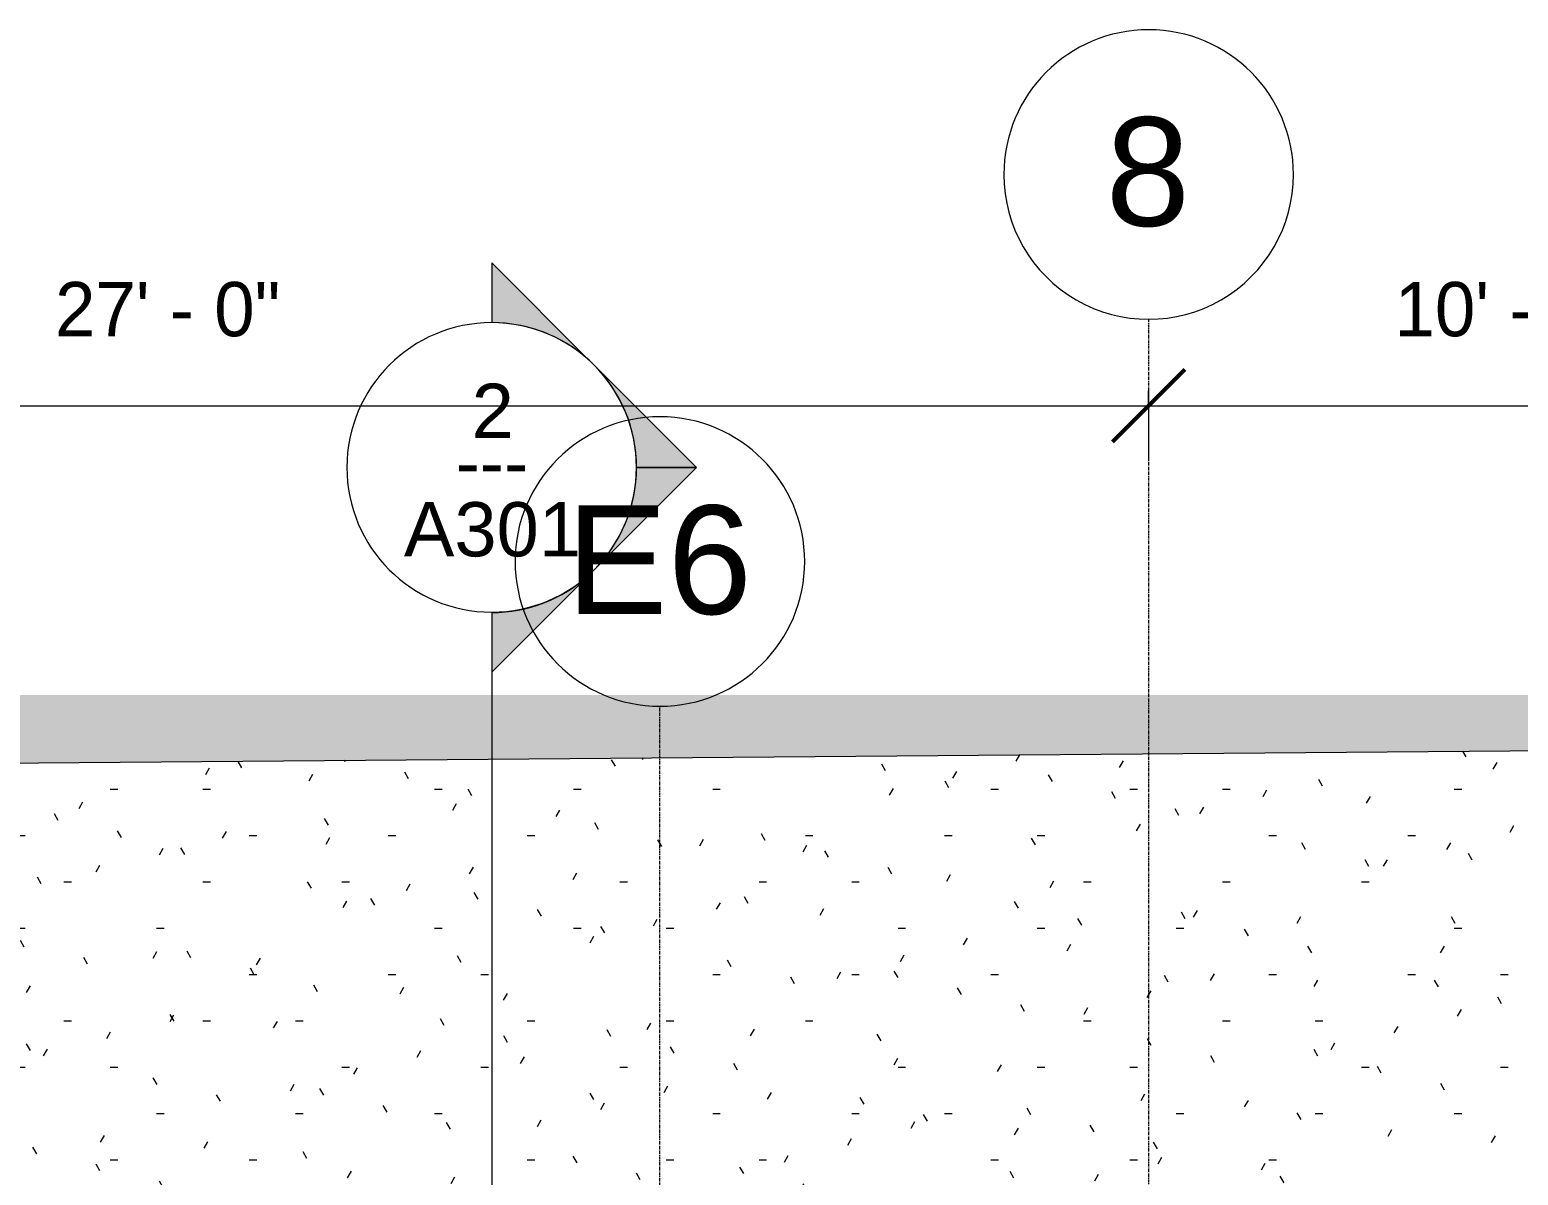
# Model space of a CAD drawing. Header units: inches. Extents: x -4139 to -1227, y 10223 to 12038.
# Drawn here: x -1925.6 to -1678.9, y 11847.7 to 12037.6 of the extents above; entities that cross this region are included whole.
import ezdxf

# ---------------------------------------------------------------- set-up
doc = ezdxf.new("R2010")
doc.units = ezdxf.units.IN
doc.header["$MEASUREMENT"] = 0
doc.linetypes.add('Grid Line 1_2_', pattern=[0.875, 0.5, -0.125, 0.125, -0.125])
for name, color, linetype, lineweight in [('A-ANNO-DIMS', 211, 'Continuous', 9), ('A-ANNO-DIMS-96', 211, 'Continuous', 9), ('A-ROOF', 132, 'Continuous', 13), ('C-BLDG-PADS', 91, 'Continuous', 13), ('G-ANNO-SYMB', 111, 'Continuous', 9), ('S-GRID', 1, 'Continuous', 9), ('S-GRID-IDEN', 1, 'Continuous', 9)]:
    doc.layers.add(name, color=color, linetype=linetype, lineweight=lineweight)
doc.styles.add('Arial', font='arial.ttf', dxfattribs={"height": 18})
doc.styles.add('Arial_1', font='arial.ttf', dxfattribs={"height": 9})
doc.styles.add('Century Gothic_1', font='', dxfattribs={"height": 9})
doc.styles.get('Century Gothic_1').set_extended_font_data('Century Gothic')
doc.dimstyles.new('OD__1_16__Tol__', dxfattribs={"dimscale": 12, "dimtxt": 9.397514, "dimasz": 1, "dimexe": 0.75, "dimexo": 0.5, "dimgap": 0.75, "dimtad": 1, "dimdec": 4, "dimrnd": 0.0625, "dimzin": 3, "dimdsep": 46, "dimlunit": 4, "dimtxsty": 'Century Gothic_1', "dimblk1": 'OBLIQUE', "dimblk2": 'OBLIQUE', "dimsah": 1, "dimcen": 0.09, "dimdle": 0.75, "dimazin": 0, "dimtfac": 1, "dimtdec": 4, "dimtix": 1, "dimtmove": 0, "dimatfit": 3, "dimfxl": 1, "dimtvp": 1, "dimtfill": 1, "dimfrac": 2, "dimtolj": 1, "dimtzin": 0, "dimarcsym": 2})

# ---------------------------------------------------------------- blocks, each defined once
blk = doc.blocks.new('Walls 1 - Walls 1-1277454-FLOOR PLAN - 1ST FLOOR PLAN')
at = {"layer": 'A-ROOF', "lineweight": 9}
blk.add_hatch(color=161, dxfattribs=at).paths.add_polyline_path([(-1448.52, 10380.08), (-1448.52, 11927.3), (-1956.88, 11927.3), (-1956.83, 11915.82), (-1585.45, 11918.85), (-1585.45, 11774.15), (-1582.73, 11774.15), (-1578.55, 11787.8), (-1577.83, 11774.15), (-1577.83, 10643.01), (-1938.58, 10642.37), (-1938.58, 10381.41), (-1577.83, 10380.43)], flags=0)
blk.add_line((-1956.83, 11915.82), (-1585.45, 11918.85), dxfattribs=at)
blk = doc.blocks.new('Grid - Grid Head - Circle-50561-FLOOR PLAN - 1ST FLOOR PLAN')
at = {"layer": 'S-GRID-IDEN'}
for start, end in [(360, 180), (180, 360)]:
    blk.add_arc((0, 0), 0.25, start, end, dxfattribs=at)
blk = doc.blocks.new('Section - Section Head - Filled-22785-FLOOR PLAN - 1ST FLOOR PLAN')
at = {"layer": 'G-ANNO-SYMB'}
h = blk.add_hatch(color=256, dxfattribs=at)
edge = h.paths.add_edge_path(flags=0)
edge.add_line((-0.4268, 0.1768), (-0.25, 0.3536))
edge.add_line((-0.25, 0.3536), (-0.25, 0.25))
edge.add_arc((-0.25, 0), 0.25, 90, 135)
h = blk.add_hatch(color=256, dxfattribs=at)
edge = h.paths.add_edge_path(flags=0)
edge.add_arc((-0.25, 0), 0.25, 45, 90)
edge.add_line((-0.25, 0.25), (-0.25, 0.3536))
edge.add_line((-0.25, 0.3536), (-0.0732, 0.1768))
h = blk.add_hatch(color=256, dxfattribs=at)
edge = h.paths.add_edge_path(flags=0)
edge.add_arc((-0.25, 0), 0.2503, 137.9216, 180)
edge.add_line((-0.5003, 0), (-0.6036, 0))
edge.add_line((-0.6036, 0), (-0.4358, 0.1678))
h = blk.add_hatch(color=256, dxfattribs=at)
edge = h.paths.add_edge_path(flags=0)
edge.add_line((-0.0642, 0.1678), (0.1036, 0))
edge.add_line((0.1036, 0), (0.0003, 0))
edge.add_arc((-0.25, 0), 0.2503, 0, 42.0784)
for p, q in [((-0.25, 0.3536), (-0.4268, 0.1768)), ((-0.25, 0.25), (-0.25, 0.3536)), ((-0.0732, 0.1768), (-0.25, 0.3536)), ((-0.25, 0.3536), (-0.25, 0.25)), ((-0.4358, 0.1678), (-0.6036, 0)), ((0.1036, 0), (-0.0642, 0.1678)), ((-0.6036, 0), (-0.5003, 0)), ((0.0003, 0), (0.1036, 0))]:
    blk.add_line(p, q, dxfattribs=at)
for centre, radius, start, end in [((-0.2503, 0), 0.25, 360, 180), ((-0.25, 0), 0.25, 90, 135), ((-0.25, 0), 0.25, 45, 90), ((-0.25, 0), 0.2503, 137.9216, 180), ((-0.25, 0), 0.2503, 0, 42.0784), ((-0.2503, 0), 0.25, 180, 360)]:
    blk.add_arc(centre, radius, start, end, dxfattribs=at)
blk = doc.blocks.new('DIMBLOCK13-FLOOR PLAN - 1ST FLOOR PLAN')
at = {"layer": 'A-ANNO-DIMS-96', "lineweight": 50}
for p, q in [((-2064.2, 11975.28), (-2058.2, 11981.28)), ((-1740.2, 11975.28), (-1734.2, 11981.28)), ((-2064.2, 11975.28), (-2070.2, 11969.28)), ((-1740.2, 11975.28), (-1746.2, 11969.28))]:
    blk.add_line(p, q, dxfattribs=at)
at = {"layer": 'A-ANNO-DIMS-96'}
for p, q in [((-2064.2, 11977.76), (-2064.2, 11966.28)), ((-2064.2, 11975.28), (-2064.2, 11977.76)), ((-1740.2, 11977.76), (-1740.2, 11966.28)), ((-1740.2, 11975.28), (-1740.2, 11977.76)), ((-2064.2, 11975.28), (-1740.2, 11975.28))]:
    blk.add_line(p, q, dxfattribs=at)
at = {"layer": 'A-ANNO-DIMS-96', "color": 0, "insert": (-1921.45, 11995.81), "char_height": 9, "width": 46.1821, "attachment_point": 1, "line_spacing_factor": 0.984502, "style": 'Century Gothic_1', "bg_fill": 3, "box_fill_scale": 1.25, "bg_fill_color": 256, "bg_fill_true_color": 13158600, "bg_fill_transparency": 0}
blk.add_mtext('27\' - 0"', dxfattribs=at)
blk = doc.blocks.new('_Oblique')
at = {"color": 0, "linetype": 'ByBlock', "lineweight": -2}
blk.add_line((-0.5, -0.5), (0.5, 0.5), dxfattribs=at)
blk = doc.blocks.new('DIMBLOCK14-FLOOR PLAN - 1ST FLOOR PLAN')
at = {"layer": 'A-ANNO-DIMS-96', "lineweight": 50}
for p, q in [((-1740.2, 11975.28), (-1734.2, 11981.28)), ((-1620.2, 11975.28), (-1614.2, 11981.28)), ((-1740.2, 11975.28), (-1746.2, 11969.28)), ((-1620.2, 11975.28), (-1626.2, 11969.28))]:
    blk.add_line(p, q, dxfattribs=at)
at = {"layer": 'A-ANNO-DIMS-96'}
for p, q in [((-1740.2, 11977.76), (-1740.2, 11966.28)), ((-1740.2, 11975.28), (-1740.2, 11977.76)), ((-1620.2, 11977.76), (-1620.2, 11966.28)), ((-1620.2, 11975.28), (-1620.2, 11977.76)), ((-1740.2, 11975.28), (-1611.2, 11975.28))]:
    blk.add_line(p, q, dxfattribs=at)
at = {"layer": 'A-ANNO-DIMS-96', "color": 0, "insert": (-1699.45, 11995.81), "char_height": 9, "width": 46.1821, "attachment_point": 1, "line_spacing_factor": 0.984502, "style": 'Century Gothic_1', "bg_fill": 3, "box_fill_scale": 1.25, "bg_fill_color": 256, "bg_fill_true_color": 13158600, "bg_fill_transparency": 0}
blk.add_mtext('10\' - 0"', dxfattribs=at)

msp = doc.modelspace()

# ---------------------------------------------------------------- hatches: boundary and pattern name
at = {"layer": 'C-BLDG-PADS', "lineweight": 9}
h = msp.add_hatch(dxfattribs=at)
h.set_pattern_fill('FP_19', color=9, style=0, pattern_type=2)
h.set_pattern_definition([(0, (0, 0), (30.72, 7.68), [1.267, -21.773, 1.267, -21.773, -122.88]), (0, (0, 0), (30.72, 7.68), [-46.08, 1.267, -44.813, 1.267, -21.773, -53.76]), (0, (0, 0), (30.72, 7.68), [-115.2, 1.267, -14.093, 1.267, -37.133]), (120, (11.52, 3.84), (-22.011075, 22.7643004), [1.267, -21.773, 1.267, -21.773, -122.88]), (120, (11.52, 3.84), (-22.011075, 22.7643004), [-46.08, 1.267, -44.813, 1.267, -21.773, -53.76]), (120, (11.52, 3.84), (-22.011075, 22.7643004), [-115.2, 1.267, -14.093, 1.267, -37.133]), (240, (15.36, 19.2), (-8.708925, -30.4443004), [1.267, -21.773, 1.267, -21.773, -122.88]), (240, (15.36, 19.2), (-8.708925, -30.4443004), [-46.08, 1.267, -44.813, 1.267, -21.773, -53.76]), (240, (15.36, 19.2), (-8.708925, -30.4443004), [-115.2, 1.267, -14.093, 1.267, -37.133])])
h.paths.add_polyline_path([(-1887.64075, 11774.38562), (-1889.39075, 11774.38562), (-1889.39075, 11810.38562), (-1887.64075, 11810.38562), (-1887.64075, 11775.38562)], flags=0)
h.paths.add_polyline_path([(-1923.64075, 11773.39539), (-1887.64075, 11773.39539), (-1887.64075, 11774.38562), (-1885.64075, 11774.38562), (-1885.64075, 11775.38562), (-1587.20325, 11775.38562), (-1587.20325, 11918.83784), (-1956.35535, 11915.81915), (-1956.35535, 11775.38562), (-1925.64075, 11775.38562), (-1925.64075, 11774.38562), (-1923.64075, 11774.38562), (-1923.64075, 11773.69574)], flags=0)
h.paths.add_polyline_path([(-1761.92185, 11778.91874), (-1797.92185, 11778.91874), (-1797.92185, 11842.91874), (-1752.8437, 11842.91874), (-1739.82363, 11814.99713), (-1732.82387, 11813.29597), (-1743.01983, 11808.54151), (-1736.02007, 11806.84036), (-1723.00001, 11778.91874), (-1750.42159, 11778.91874)], flags=0)

# ---------------------------------------------------------------- linework, layer by layer
at = {"layer": 'G-ANNO-SYMB'}
msp.add_line((-1849.07964, 11941.03282), (-1849.07964, 10232.42566), dxfattribs=at)
at = {"layer": 'S-GRID', "linetype": 'Grid Line 1_2_'}
for p, q in [((-1740.20325, 11989.62705), (-1740.20325, 10769.69706)), ((-1821.20325, 10455.54858), (-1821.20325, 11925.46391))]:
    msp.add_line(p, q, dxfattribs=at)

# ---------------------------------------------------------------- block references
at = {"layer": 'A-ROOF', "color": 8, "lineweight": 9}
msp.add_blockref('Walls 1 - Walls 1-1277454-FLOOR PLAN - 1ST FLOOR PLAN', (0, 0), dxfattribs=at)
at = {"layer": 'G-ANNO-SYMB', "xscale": 95.99999999999994, "yscale": 95.99999999999994, "zscale": 95.99999999999994, "rotation": 269.9999999999996}
msp.add_blockref('Section - Section Head - Filled-22785-FLOOR PLAN - 1ST FLOOR PLAN', (-1849.07964, 11941.03282), dxfattribs=at)
at = {"layer": 'S-GRID-IDEN', "xscale": 95.99999999999994, "yscale": 95.99999999999994, "zscale": 95.99999999999994, "rotation": 180}
msp.add_blockref('Grid - Grid Head - Circle-50561-FLOOR PLAN - 1ST FLOOR PLAN', (-1740.20325, 12013.62705), dxfattribs=at)

# ---------------------------------------------------------------- texts
at = {"layer": 'G-ANNO-SYMB', "char_height": 9, "attachment_point": 1}
for s, insert, width, style in [('2', (-1852.40062, 11978.94146), 8.484, 'Arial_1'), ('---', (-1855.05193, 11970.43477), 15.453, 'Century Gothic_1'), ('A301', (-1863.64471, 11959.30522), 35.754, 'Arial_1')]:
    msp.add_mtext(s, dxfattribs=dict(at, insert=insert, width=width, style=style))
at = {"layer": 'S-GRID-IDEN', "char_height": 18, "attachment_point": 1, "style": 'Arial'}
for s, insert, width in [('8', (-1747.32305, 12023.10997), 16.968), ('E6', (-1836.70393, 11958.75185), 37.269)]:
    msp.add_mtext(s, dxfattribs=dict(at, insert=insert, width=width))

# ---------------------------------------------------------------- next in the draw order: dimensions: what is measured, and where the dimension line sits
at = {"layer": 'A-ANNO-DIMS'}
dim = msp.add_linear_dim(base=(-1740.20325, 11975.27751), p1=(-2064.20325, 11983.76279), p2=(-1740.20325, 11983.76279), dimstyle='OD__1_16__Tol__', override={"dimpost": '<>', "dimfxl": 324}, dxfattribs=at)
dim.commit()
dim.dimension.update_dxf_attribs({"geometry": 'DIMBLOCK13-FLOOR PLAN - 1ST FLOOR PLAN', "text_midpoint": (-1902.20325, 11989.00389)})

# ---------------------------------------------------------------- next in the draw order: block references
at = {"layer": 'S-GRID-IDEN', "xscale": 95.99999999999994, "yscale": 95.99999999999994, "zscale": 95.99999999999994}
msp.add_blockref('Grid - Grid Head - Circle-50561-FLOOR PLAN - 1ST FLOOR PLAN', (-1821.20325, 11949.46391), dxfattribs=at)

# ---------------------------------------------------------------- next in the draw order: dimensions: what is measured, and where the dimension line sits
at = {"layer": 'A-ANNO-DIMS'}
dim = msp.add_linear_dim(base=(-1620.20325, 11975.27751), p1=(-1740.20325, 11983.76279), p2=(-1620.20325, 11983.76279), dimstyle='OD__1_16__Tol__', override={"dimpost": '<>', "dimfxl": 120}, dxfattribs=at)
dim.commit()
dim.dimension.update_dxf_attribs({"geometry": 'DIMBLOCK14-FLOOR PLAN - 1ST FLOOR PLAN', "text_midpoint": (-1680.20325, 11989.00389)})

doc.saveas('drawing.dxf')
